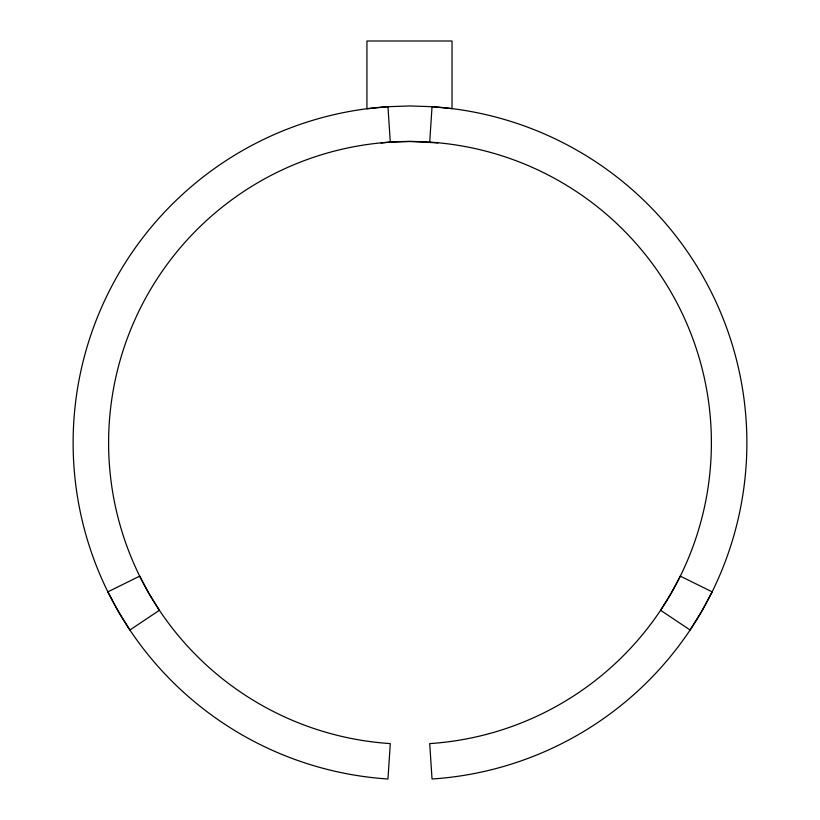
<?xml version="1.0" encoding="UTF-8"?>
<svg xmlns="http://www.w3.org/2000/svg" width="820" height="820" viewBox="0 0 820 820"><rect width="100%" height="100%" fill="white"/><g stroke="black" fill="none" stroke-linecap="round" stroke-linejoin="round"><path stroke-width="1.23" d="M429.711 142.096L432.037 106.692L452.035 108.66L452.035 41L366.929 41L366.929 108.763L387.962 106.692L410 105.964L432.037 106.692A336.877 336.877 0 0 1 746.876 442.841A336.877 336.877 0 0 1 432.037 779L429.711 743.596A301.401 301.401 0 0 0 667.664 286.487A301.401 301.401 0 0 0 152.335 286.487A301.401 301.401 0 0 0 390.289 743.596L387.962 779A336.877 336.877 0 0 1 73.123 442.841A336.877 336.877 0 0 1 387.962 106.692L390.289 142.096L410 141.45L437.849 142.895M381.115 142.998L390.289 142.096M680.313 576.152L671.016 593.547L660.602 610.295L690.102 630.006L701.746 611.279L712.139 591.845L680.313 576.152M159.398 610.295L129.898 630.006L118.254 611.279L107.861 591.845L139.687 576.152L148.984 593.547L159.398 610.295"/></g></svg>
